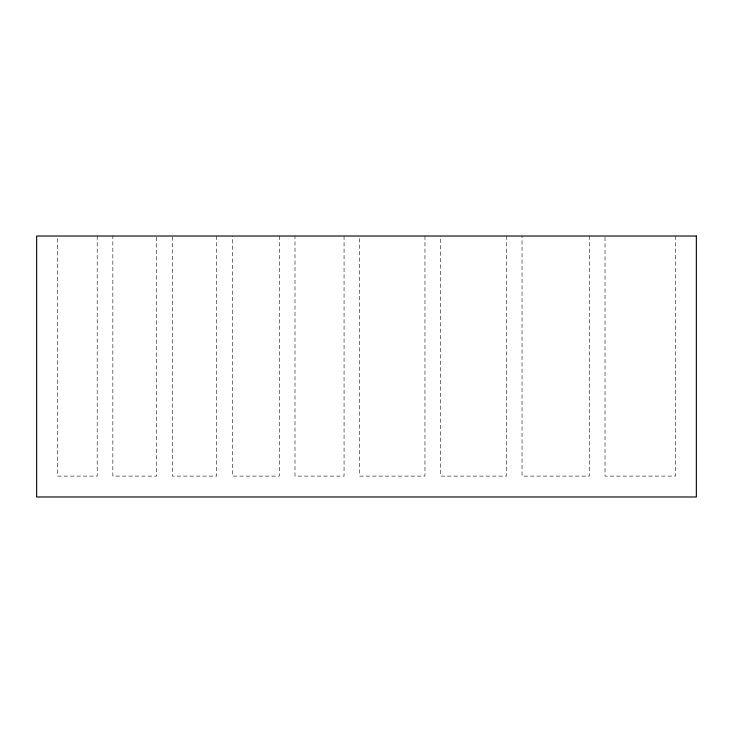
<?xml version="1.0" encoding="UTF-8"?>
<svg xmlns="http://www.w3.org/2000/svg" width="733" height="733" viewBox="0 0 733 733"><rect width="100%" height="100%" fill="white"/><g stroke="black" fill="none" stroke-linecap="round" stroke-linejoin="round"><path stroke-width="0.55" stroke-dasharray="3.67 2.75" d="M675.478 236.017L675.478 476.102L605.018 476.102L605.018 236.017M589.359 236.017L589.359 476.102L522.033 476.102L522.033 236.017M506.375 236.017L506.375 476.102L440.615 476.102L440.615 236.017M424.957 236.017L424.957 476.102L359.711 476.102L359.711 236.017M344.061 236.017L344.061 476.102L294.996 476.102L294.996 236.017M279.337 236.017L279.337 476.102L232.37 476.102L232.37 236.017M216.711 236.017L216.711 476.102L172.347 476.102L172.347 236.017M156.688 237.162L156.688 476.102L112.845 476.102L112.845 236.017M97.196 236.017L97.196 476.102L57.522 476.102L57.522 236.017"/><path stroke-width="1.1" d="M696.35 236.017L36.65 236.017L36.65 496.983L696.35 496.983L696.35 236.017"/></g></svg>
